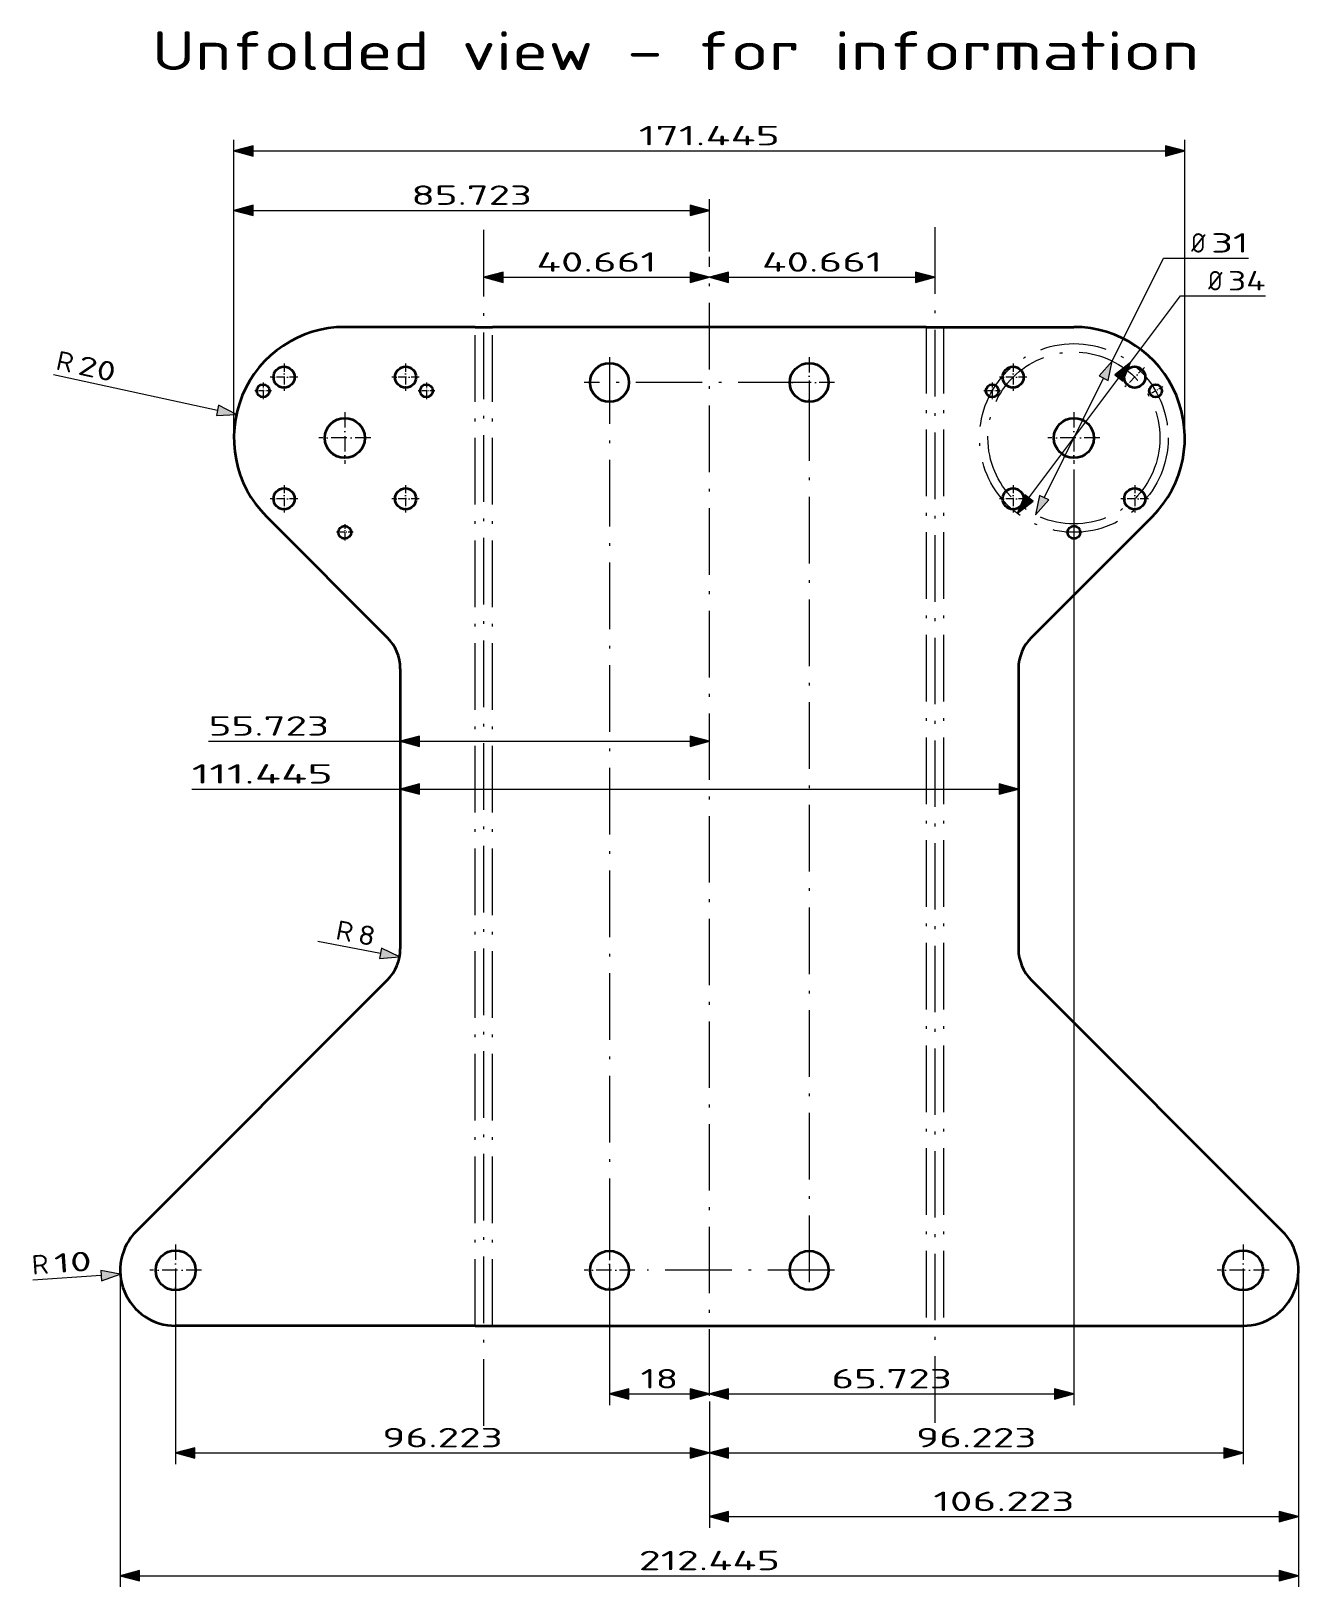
# Model space of a CAD drawing. Extents: x 344 to 574, y 122 to 402.
import ezdxf
from ezdxf.enums import TextEntityAlignment as Align

# ---------------------------------------------------------------- set-up
doc = ezdxf.new("R2010")
doc.units = 0
doc.linetypes.add('DASHDOT', pattern=[18.5, 12, -3, 0.5, -3])
doc.layers.get('0').update_dxf_attribs({"lineweight": 13})
doc.styles.get("Standard").update_dxf_attribs({"font": 'isocp.shx'})
doc.dimstyles.get("Standard").update_dxf_attribs({"dimtxt": 2.5, "dimasz": 2.5, "dimexe": 1.25, "dimexo": 0.625, "dimtad": 1, "dimdsep": 46, "dimcen": 2.5, "dimadec": 0, "dimazin": 0, "dimtfac": 1, "dimtmove": 0, "dimatfit": 0, "dimfxl": 1, "dimarcsym": 0})

# ---------------------------------------------------------------- blocks, each defined once
blk = doc.blocks.new('BLOCK160')
at = {"color": 7, "lineweight": 25}
for s, width, p, p2 in [('  Unfolded view', 1.050931, (-112, 136.286743), (-20.919319, 136.286743)), (' - for information', 1.068047, (-20.919319, 136.286743), (88.377502, 136.286743))]:
    blk.add_text(s, height=7, dxfattribs=dict(at, width=width)).set_placement(p, p2, align=Align.FIT)
blk = doc.blocks.new('*D2')
at = {"color": 7, "lineweight": 25}
for p, q in [((448.575202, 180.040162), (448.575202, 154.643998)), ((452.052535, 156.643998), (463.09787, 156.643998))]:
    blk.add_line(p, q, dxfattribs=at)
for points in [[(452.052535, 157.575746), (448.575202, 156.643998), (452.052535, 155.712251)], [(463.09787, 155.712251), (466.575202, 156.643998), (463.09787, 157.575746)]]:
    blk.add_lwpolyline(points, close=True, dxfattribs=at)
for points in [[(452.052535, 157.575746), (448.575202, 156.643998), (452.052535, 157.575746), (452.052535, 155.712251)], [(463.09787, 155.712251), (466.575202, 156.643998), (463.09787, 155.712251), (463.09787, 157.575746)]]:
    blk.add_solid(points, dxfattribs=at)
at = {"color": 7, "lineweight": 25, "width": 1.09817}
blk.add_text('18', height=3.5, dxfattribs=at).set_placement((454.18918, 157.643998), (460.961225, 157.643998), align=Align.FIT)
blk = doc.blocks.new('*D3')
at = {"color": 7, "lineweight": 25}
for p, q in [((370.352638, 177.926057), (370.352638, 144.021897)), ((466.575202, 155.291291), (466.575202, 144.021897)), ((373.829971, 146.021897), (463.09787, 146.021897))]:
    blk.add_line(p, q, dxfattribs=at)
for points in [[(373.829971, 146.953645), (370.352638, 146.021897), (373.829971, 145.09015)], [(463.09787, 145.09015), (466.575202, 146.021897), (463.09787, 146.953645)]]:
    blk.add_lwpolyline(points, close=True, dxfattribs=at)
for points in [[(373.829971, 146.953645), (370.352638, 146.021897), (373.829971, 146.953645), (373.829971, 145.09015)], [(463.09787, 145.09015), (466.575202, 146.021897), (463.09787, 145.09015), (463.09787, 146.953645)]]:
    blk.add_solid(points, dxfattribs=at)
at = {"color": 7, "lineweight": 25, "width": 1.217728}
blk.add_text('96.223', height=3.5, dxfattribs=at).set_placement((407.60585, 147.021897), (429.32199, 147.021897), align=Align.FIT)
blk = doc.blocks.new('*D4')
at = {"color": 7, "lineweight": 25}
for p, q in [((532.297767, 323.246057), (532.297767, 154.643998)), ((470.052535, 156.643998), (528.820434, 156.643998))]:
    blk.add_line(p, q, dxfattribs=at)
for points in [[(470.052535, 157.575746), (466.575202, 156.643998), (470.052535, 155.712251)], [(528.820434, 155.712251), (532.297767, 156.643998), (528.820434, 157.575746)]]:
    blk.add_lwpolyline(points, close=True, dxfattribs=at)
for points in [[(470.052535, 157.575746), (466.575202, 156.643998), (470.052535, 157.575746), (470.052535, 155.712251)], [(528.820434, 155.712251), (532.297767, 156.643998), (528.820434, 155.712251), (528.820434, 157.575746)]]:
    blk.add_solid(points, dxfattribs=at)
at = {"color": 7, "lineweight": 25, "width": 1.217728}
blk.add_text('65.723', height=3.5, dxfattribs=at).set_placement((488.578414, 157.643998), (510.294555, 157.643998), align=Align.FIT)
blk = doc.blocks.new('*D5')
at = {"color": 7, "lineweight": 25}
for p, q in [((562.797767, 177.926057), (562.797767, 144.021897)), ((466.575202, 155.291291), (466.575202, 144.021897)), ((470.052535, 146.021897), (559.320434, 146.021897))]:
    blk.add_line(p, q, dxfattribs=at)
for points in [[(470.052535, 146.953645), (466.575202, 146.021897), (470.052535, 145.09015)], [(559.320434, 145.09015), (562.797767, 146.021897), (559.320434, 146.953645)]]:
    blk.add_lwpolyline(points, close=True, dxfattribs=at)
for points in [[(470.052535, 146.953645), (466.575202, 146.021897), (470.052535, 146.953645), (470.052535, 145.09015)], [(559.320434, 145.09015), (562.797767, 146.021897), (559.320434, 145.09015), (559.320434, 146.953645)]]:
    blk.add_solid(points, dxfattribs=at)
at = {"color": 7, "lineweight": 25, "width": 1.217728}
blk.add_text('96.223', height=3.5, dxfattribs=at).set_placement((503.828414, 147.021897), (525.544555, 147.021897), align=Align.FIT)
blk = doc.blocks.new('*D6')
at = {"color": 7, "lineweight": 25}
for p, q in [((542.5027, 342.522355), (551.507057, 354.51909)), ((551.507057, 354.51909), (566.845771, 354.51909)), ((524.18024, 318.110871), (540.41529, 339.74125))]:
    blk.add_line(p, q, dxfattribs=at)
for points in [[(541.160491, 339.181924), (542.5027, 342.522355), (539.670097, 340.300569)], [(523.435047, 318.67019), (522.09283, 315.329759), (524.925437, 317.551549)]]:
    blk.add_lwpolyline(points, close=True, dxfattribs=at)
for points in [[(541.160491, 339.181924), (542.5027, 342.522355), (541.160491, 339.181924), (539.670097, 340.300569)], [(523.435047, 318.67019), (522.09283, 315.329759), (523.435047, 318.67019), (524.925437, 317.551549)]]:
    blk.add_solid(points, dxfattribs=at)
for s, width, p, p2 in [('%%c', 0.905882, (556.507057, 355.51909), (559.073722, 355.51909)), ('34', 1.069271, (560.073722, 355.51909), (566.845771, 355.51909))]:
    blk.add_text(s, height=3.5, dxfattribs=dict(at, width=width)).set_placement(p, p2, align=Align.FIT)
blk = doc.blocks.new('*D7')
at = {"color": 7, "lineweight": 25}
for p, q in [((539.212669, 342.797876), (548.451171, 361.330995)), ((548.451171, 361.330995), (563.789886, 361.330995)), ((526.9342, 318.166345), (537.661331, 339.685769))]:
    blk.add_line(p, q, dxfattribs=at)
for points in [[(538.495216, 339.270089), (539.212669, 342.797876), (536.827445, 340.101449)], [(526.100315, 318.582025), (525.382862, 315.054242), (527.768089, 317.750665)]]:
    blk.add_lwpolyline(points, close=True, dxfattribs=at)
for points in [[(538.495216, 339.270089), (539.212669, 342.797876), (538.495216, 339.270089), (536.827445, 340.101449)], [(526.100315, 318.582025), (525.382862, 315.054242), (526.100315, 318.582025), (527.768089, 317.750665)]]:
    blk.add_solid(points, dxfattribs=at)
for s, width, p, p2 in [('%%c', 0.905882, (553.451171, 362.330995), (556.017837, 362.330995)), ('31', 1.310719, (557.017837, 362.330995), (563.789886, 362.330995))]:
    blk.add_text(s, height=3.5, dxfattribs=dict(at, width=width)).set_placement(p, p2, align=Align.FIT)
blk = doc.blocks.new('*D8')
at = {"color": 7, "lineweight": 25}
blk.add_line((356.907836, 177.990228), (344.606864, 177.134011), dxfattribs=at)
blk.add_lwpolyline([(356.972534, 177.060723), (360.376777, 178.231683), (356.843139, 178.919725)], close=True, dxfattribs=at)
blk.add_solid([(356.972534, 177.060723), (360.376777, 178.231683), (356.972534, 177.060723), (356.843139, 178.919725)], dxfattribs=at)
for s, rotation, width, p, p2 in [('10', 3.981644, 1.098171, (348.563697, 178.411851), (355.319404, 178.882081)), ('R', 3.981701, 1.01201, (344.537422, 178.131601), (347.566123, 178.342416))]:
    blk.add_text(s, height=3.5, rotation=rotation, dxfattribs=dict(at, width=width)).set_placement(p, p2, align=Align.FIT)
blk = doc.blocks.new('*D9')
at = {"color": 7, "lineweight": 25}
blk.add_line((377.908256, 333.900048), (348.359489, 340.305764), dxfattribs=at)
blk.add_lwpolyline([(377.710853, 332.98945), (381.306655, 333.163324), (378.105659, 334.810647)], close=True, dxfattribs=at)
blk.add_solid([(377.710853, 332.98945), (381.306655, 333.163324), (377.710853, 332.98945), (378.105659, 334.810647)], dxfattribs=at)
for s, rotation, width, p, p2 in [('R', 347.768479, 1.012007, (348.571357, 341.283067), (351.538459, 340.639848)), ('20', 347.768388, 1.09817, (352.515762, 340.42798), (359.134078, 338.993226))]:
    blk.add_text(s, height=3.5, rotation=rotation, dxfattribs=dict(at, width=width)).set_placement(p, p2, align=Align.FIT)
blk = doc.blocks.new('*D10')
at = {"color": 7, "lineweight": 25}
blk.add_line((470.052535, 357.892244), (503.759151, 357.892244), dxfattribs=at)
for points in [[(470.052535, 358.823991), (466.575202, 357.892244), (470.052535, 356.960496)], [(503.759151, 356.960496), (507.236484, 357.892244), (503.759151, 358.823991)]]:
    blk.add_lwpolyline(points, close=True, dxfattribs=at)
for points in [[(470.052535, 358.823991), (466.575202, 357.892244), (470.052535, 358.823991), (470.052535, 356.960496)], [(503.759151, 356.960496), (507.236484, 357.892244), (503.759151, 356.960496), (503.759151, 358.823991)]]:
    blk.add_solid(points, dxfattribs=at)
at = {"color": 7, "lineweight": 25, "width": 1.290068}
blk.add_text('40.661', height=3.5, dxfattribs=at).set_placement((476.047774, 358.892244), (497.763912, 358.892244), align=Align.FIT)
blk = doc.blocks.new('*D11')
at = {"color": 7, "lineweight": 25}
blk.add_line((429.391254, 357.892244), (463.09787, 357.892244), dxfattribs=at)
for points in [[(429.391254, 358.823991), (425.913921, 357.892244), (429.391254, 356.960496)], [(463.09787, 356.960496), (466.575202, 357.892244), (463.09787, 358.823991)]]:
    blk.add_lwpolyline(points, close=True, dxfattribs=at)
for points in [[(429.391254, 358.823991), (425.913921, 357.892244), (429.391254, 358.823991), (429.391254, 356.960496)], [(463.09787, 356.960496), (466.575202, 357.892244), (463.09787, 356.960496), (463.09787, 358.823991)]]:
    blk.add_solid(points, dxfattribs=at)
at = {"color": 7, "lineweight": 25, "width": 1.290068}
blk.add_text('40.661', height=3.5, dxfattribs=at).set_placement((435.386493, 358.892244), (457.102631, 358.892244), align=Align.FIT)
blk = doc.blocks.new('*D12')
at = {"color": 7, "lineweight": 25}
for p, q in [((380.852638, 329.926057), (380.852638, 371.937165)), ((466.575202, 362.560868), (466.575202, 371.937165)), ((384.329971, 369.937165), (463.09787, 369.937165))]:
    blk.add_line(p, q, dxfattribs=at)
for points in [[(384.329971, 370.868913), (380.852638, 369.937165), (384.329971, 369.005418)], [(463.09787, 369.005418), (466.575202, 369.937165), (463.09787, 370.868913)]]:
    blk.add_lwpolyline(points, close=True, dxfattribs=at)
for points in [[(384.329971, 370.868913), (380.852638, 369.937165), (384.329971, 370.868913), (384.329971, 369.005418)], [(463.09787, 369.005418), (466.575202, 369.937165), (463.09787, 369.005418), (463.09787, 370.868913)]]:
    blk.add_solid(points, dxfattribs=at)
at = {"color": 7, "lineweight": 25, "width": 1.217728}
blk.add_text('85.723', height=3.5, dxfattribs=at).set_placement((412.85585, 370.937165), (434.57199, 370.937165), align=Align.FIT)
blk = doc.blocks.new('*D13')
at = {"color": 7, "lineweight": 25}
for p, q in [((572.797767, 177.926057), (572.797767, 132.544816)), ((466.575202, 155.291291), (466.575202, 132.544816)), ((470.052535, 134.544816), (569.320434, 134.544816))]:
    blk.add_line(p, q, dxfattribs=at)
for points in [[(470.052535, 135.476564), (466.575202, 134.544816), (470.052535, 133.613069)], [(569.320434, 133.613069), (572.797767, 134.544816), (569.320434, 135.476564)]]:
    blk.add_lwpolyline(points, close=True, dxfattribs=at)
for points in [[(470.052535, 135.476564), (466.575202, 134.544816), (470.052535, 135.476564), (470.052535, 133.613069)], [(569.320434, 133.613069), (572.797767, 134.544816), (569.320434, 133.613069), (569.320434, 135.476564)]]:
    blk.add_solid(points, dxfattribs=at)
at = {"color": 7, "lineweight": 25, "width": 1.202464}
blk.add_text('106.223', height=3.5, dxfattribs=at).set_placement((506.960403, 135.544816), (532.412567, 135.544816), align=Align.FIT)
blk = doc.blocks.new('*D14')
at = {"color": 7, "lineweight": 25}
for p, q in [((360.352638, 177.926057), (360.352638, 121.876435)), ((572.797767, 177.926057), (572.797767, 121.876435)), ((363.829971, 123.876435), (569.320434, 123.876435))]:
    blk.add_line(p, q, dxfattribs=at)
for points in [[(363.829971, 124.808183), (360.352638, 123.876435), (363.829971, 122.944688)], [(569.320434, 122.944688), (572.797767, 123.876435), (569.320434, 124.808183)]]:
    blk.add_lwpolyline(points, close=True, dxfattribs=at)
for points in [[(363.829971, 124.808183), (360.352638, 123.876435), (363.829971, 124.808183), (363.829971, 122.944688)], [(569.320434, 122.944688), (572.797767, 123.876435), (569.320434, 122.944688), (569.320434, 124.808183)]]:
    blk.add_solid(points, dxfattribs=at)
at = {"color": 7, "lineweight": 25, "width": 1.202464}
blk.add_text('212.445', height=3.5, dxfattribs=at).set_placement((453.849121, 124.876435), (479.301283, 124.876435), align=Align.FIT)
blk = doc.blocks.new('*D15')
at = {"color": 7, "lineweight": 25}
for p, q in [((380.852638, 329.926057), (380.852638, 382.669252)), ((552.297767, 329.926057), (552.297767, 382.669252)), ((384.329971, 380.669252), (548.820434, 380.669252))]:
    blk.add_line(p, q, dxfattribs=at)
for points in [[(384.329971, 381.600999), (380.852638, 380.669252), (384.329971, 379.737504)], [(548.820434, 379.737504), (552.297767, 380.669252), (548.820434, 381.600999)]]:
    blk.add_lwpolyline(points, close=True, dxfattribs=at)
for points in [[(384.329971, 381.600999), (380.852638, 380.669252), (384.329971, 381.600999), (384.329971, 379.737504)], [(548.820434, 379.737504), (552.297767, 380.669252), (548.820434, 379.737504), (548.820434, 381.600999)]]:
    blk.add_solid(points, dxfattribs=at)
at = {"color": 7, "lineweight": 25, "width": 1.202464}
blk.add_text('171.445', height=3.5, dxfattribs=at).set_placement((453.849121, 381.669252), (479.301283, 381.669252), align=Align.FIT)
blk = doc.blocks.new('*D16')
at = {"color": 7, "lineweight": 25}
for p, q in [((376.294242, 274.279144), (410.852638, 274.279144)), ((414.329971, 274.279144), (463.09787, 274.279144))]:
    blk.add_line(p, q, dxfattribs=at)
for points in [[(414.329971, 275.210893), (410.852638, 274.279144), (414.329971, 273.347396)], [(463.09787, 273.347396), (466.575202, 274.279144), (463.09787, 275.210893)]]:
    blk.add_lwpolyline(points, close=True, dxfattribs=at)
for points in [[(414.329971, 275.210893), (410.852638, 274.279144), (414.329971, 275.210893), (414.329971, 273.347396)], [(463.09787, 273.347396), (466.575202, 274.279144), (463.09787, 273.347396), (463.09787, 275.210893)]]:
    blk.add_solid(points, dxfattribs=at)
at = {"color": 7, "lineweight": 25, "width": 1.217728}
blk.add_text('55.723', height=3.5, dxfattribs=at).set_placement((376.294242, 275.279145), (398.010383, 275.279145), align=Align.FIT)
blk = doc.blocks.new('*D17')
at = {"color": 7, "lineweight": 25}
for p, q in [((373.248496, 265.642304), (410.852638, 265.642304)), ((414.329971, 265.642304), (518.820434, 265.642304))]:
    blk.add_line(p, q, dxfattribs=at)
for points in [[(414.329971, 266.574052), (410.852638, 265.642304), (414.329971, 264.710555)], [(518.820434, 264.710555), (522.297767, 265.642304), (518.820434, 266.574052)]]:
    blk.add_lwpolyline(points, close=True, dxfattribs=at)
for points in [[(414.329971, 266.574052), (410.852638, 265.642304), (414.329971, 266.574052), (414.329971, 264.710555)], [(518.820434, 264.710555), (522.297767, 265.642304), (518.820434, 264.710555), (518.820434, 266.574052)]]:
    blk.add_solid(points, dxfattribs=at)
at = {"color": 7, "lineweight": 25, "width": 1.202464}
blk.add_text('111.445', height=3.5, dxfattribs=at).set_placement((373.248496, 266.642304), (398.70066, 266.642304), align=Align.FIT)
blk = doc.blocks.new('*D18')
at = {"color": 7, "lineweight": 25}
blk.add_line((407.297157, 236.044784), (395.973594, 238.177556), dxfattribs=at)
blk.add_lwpolyline([(407.124698, 235.129134), (410.714404, 235.401151), (407.469619, 236.960433)], close=True, dxfattribs=at)
blk.add_solid([(407.124698, 235.129134), (410.714404, 235.401151), (407.124698, 235.129134), (407.469619, 236.960433)], dxfattribs=at)
for s, width, p, p2 in [('R', 1.012009, (399.036048, 238.618331), (402.019615, 238.056384)), ('8', 1.071538, (403.00233, 237.871289), (405.985896, 237.309343))]:
    blk.add_text(s, height=3.5, rotation=349.33345, dxfattribs=dict(at, width=width)).set_placement(p, p2, align=Align.FIT)
blk = doc.blocks.new('BLOCK161')
at = {"color": 7, "linetype": 'DASHDOT', "lineweight": 25}
for p, q in [((18, 77.885895), (18, -84.550003)), ((22.549999, -80), (-11.233319, -80))]:
    blk.add_line(p, q, dxfattribs=at)
blk = doc.blocks.new('BLOCK162')
at = {"color": 7, "linetype": 'DASHDOT', "lineweight": 25}
for p, q in [((-18, 84.550003), (-18, -77.885895)), ((17.217175, 80), (-22.549999, 80))]:
    blk.add_line(p, q, dxfattribs=at)
blk = doc.blocks.new('BLOCK163')
at = {"color": 7, "linetype": 'DASHDOT', "lineweight": 25, "ltscale": 0.2275}
for p, q in [((18, 84.550003), (18, 75.449997)), ((22.549999, 80), (13.45, 80))]:
    blk.add_line(p, q, dxfattribs=at)
blk = doc.blocks.new('BLOCK164')
at = {"color": 7, "linetype": 'DASHDOT', "lineweight": 25, "ltscale": 0.07475}
for p, q in [((-51.000134, 79.995003), (-51.000134, 77.004997)), ((-49.505131, 78.5), (-52.495132, 78.5))]:
    blk.add_line(p, q, dxfattribs=at)
blk = doc.blocks.new('BLOCK165')
at = {"color": 7, "linetype": 'DASHDOT', "lineweight": 25, "ltscale": 0.07475}
for p, q in [((-80.445, 79.995003), (-80.445, 77.004997)), ((-78.949997, 78.5), (-81.939995, 78.5))]:
    blk.add_line(p, q, dxfattribs=at)
blk = doc.blocks.new('BLOCK166')
at = {"color": 7, "linetype": 'DASHDOT', "lineweight": 25, "ltscale": 0.07475}
for p, q in [((51.000134, 79.995003), (51.000134, 77.004997)), ((52.495132, 78.5), (49.505131, 78.5))]:
    blk.add_line(p, q, dxfattribs=at)
blk = doc.blocks.new('BLOCK167')
at = {"color": 7, "linetype": 'DASHDOT', "lineweight": 25, "ltscale": 0.07475}
for p, q in [((65.722565, 54.494999), (65.722565, 51.505001)), ((67.217567, 53), (64.227562, 53))]:
    blk.add_line(p, q, dxfattribs=at)
blk = doc.blocks.new('BLOCK168')
at = {"color": 7, "linetype": 'DASHDOT', "lineweight": 25, "ltscale": 0.1235}
for p, q in [((57.232563, 59.040001), (52.292564, 59.040001)), ((54.762566, 61.509998), (54.762566, 56.57))]:
    blk.add_line(p, q, dxfattribs=at)
blk = doc.blocks.new('BLOCK169')
at = {"color": 7, "linetype": 'DASHDOT', "lineweight": 25, "ltscale": 0.234}
for p, q in [((96.222565, -75.32), (96.222565, -84.68)), ((100.902565, -80), (91.542564, -80))]:
    blk.add_line(p, q, dxfattribs=at)
blk = doc.blocks.new('BLOCK170')
at = {"color": 7, "linetype": 'DASHDOT', "lineweight": 25, "ltscale": 0.234}
for p, q in [((65.722565, 74.68), (65.722565, 65.32)), ((70.402565, 70), (61.042564, 70))]:
    blk.add_line(p, q, dxfattribs=at)
blk = doc.blocks.new('BLOCK171')
at = {"color": 7, "linetype": 'DASHDOT', "lineweight": 25, "ltscale": 0.1235}
for p, q in [((54.762566, 83.43), (54.762566, 78.489998)), ((57.232563, 80.959999), (52.292564, 80.959999))]:
    blk.add_line(p, q, dxfattribs=at)
blk = doc.blocks.new('BLOCK172')
at = {"color": 7, "linetype": 'DASHDOT', "lineweight": 25, "ltscale": 0.1235}
for p, q in [((79.152565, 59.040001), (74.212563, 59.040001)), ((76.682564, 61.509998), (76.682564, 56.57))]:
    blk.add_line(p, q, dxfattribs=at)
blk = doc.blocks.new('BLOCK173')
at = {"color": 7, "linetype": 'DASHDOT', "lineweight": 25, "ltscale": 0.07475}
for p, q in [((-65.722565, 54.494999), (-65.722565, 51.505001)), ((-64.227562, 53), (-67.217567, 53))]:
    blk.add_line(p, q, dxfattribs=at)
blk = doc.blocks.new('BLOCK174')
at = {"color": 7, "linetype": 'DASHDOT', "lineweight": 25, "ltscale": 0.1235}
for p, q in [((-52.292564, 59.040001), (-57.232563, 59.040001)), ((-54.762566, 61.509998), (-54.762566, 56.57))]:
    blk.add_line(p, q, dxfattribs=at)
blk = doc.blocks.new('BLOCK175')
at = {"color": 7, "linetype": 'DASHDOT', "lineweight": 25, "ltscale": 0.234}
for p, q in [((-96.222565, -75.32), (-96.222565, -84.68)), ((-91.542564, -80), (-100.902565, -80))]:
    blk.add_line(p, q, dxfattribs=at)
blk = doc.blocks.new('BLOCK176')
at = {"color": 7, "linetype": 'DASHDOT', "lineweight": 25, "ltscale": 0.234}
for p, q in [((-65.722565, 74.68), (-65.722565, 65.32)), ((-61.042564, 70), (-70.402565, 70))]:
    blk.add_line(p, q, dxfattribs=at)
blk = doc.blocks.new('BLOCK177')
at = {"color": 7, "linetype": 'DASHDOT', "lineweight": 25, "ltscale": 0.1235}
for p, q in [((-54.762566, 83.43), (-54.762566, 78.489998)), ((-52.292564, 80.959999), (-57.232563, 80.959999))]:
    blk.add_line(p, q, dxfattribs=at)
blk = doc.blocks.new('BLOCK178')
at = {"color": 7, "linetype": 'DASHDOT', "lineweight": 25, "ltscale": 0.1235}
for p, q in [((-76.682564, 83.43), (-76.682564, 78.489998)), ((-74.212563, 80.959999), (-79.152565, 80.959999))]:
    blk.add_line(p, q, dxfattribs=at)
blk = doc.blocks.new('BLOCK179')
at = {"color": 7, "linetype": 'DASHDOT', "lineweight": 25, "ltscale": 0.1235}
for p, q in [((-74.212563, 59.040001), (-79.152565, 59.040001)), ((-76.682564, 61.509998), (-76.682564, 56.57))]:
    blk.add_line(p, q, dxfattribs=at)
blk = doc.blocks.new('BLOCK180')
at = {"color": 7, "linetype": 'DASHDOT', "lineweight": 25, "ltscale": 0.2275}
for p, q in [((-18, -75.449997), (-18, -84.550003)), ((-13.45, -80), (-22.549999, -80))]:
    blk.add_line(p, q, dxfattribs=at)
blk = doc.blocks.new('BLOCK181')
at = {"color": 7, "linetype": 'DASHDOT', "lineweight": 25, "ltscale": 0.1235}
blk.add_line((78.429115, 82.706551), (74.936012, 79.213448), dxfattribs=at)
at = {"color": 7, "linetype": 'DASHDOT', "lineweight": 25}
blk.add_circle((65.722565, 70), 15.499781, dxfattribs=at)
blk = doc.blocks.new('BLOCK182')
at = {"color": 7, "linetype": 'DASHDOT', "lineweight": 25, "ltscale": 0.07475}
blk.add_line((81.739708, 79.247498), (79.150291, 77.752502), dxfattribs=at)
at = {"color": 7, "linetype": 'DASHDOT', "lineweight": 25}
blk.add_circle((65.722565, 70), 17, dxfattribs=at)
blk = doc.blocks.new('BLOCK183')
at = {"color": 7, "lineweight": 50}
for p, q in [((-42.222564, 90), (-65.722564, 90)), ((-42.222564, 90), (-39.1, 90)), ((39.1, 90), (-39.1, 90)), ((39.1, 90), (42.222564, 90)), ((42.222564, 90), (65.722564, 90)), ((-79.8647, 55.857864), (-58.06571, 34.058875)), ((58.06571, 34.058875), (79.8647, 55.857864)), ((-55.722564, 28.40202), (-55.722564, -22.044156)), ((55.722564, 28.40202), (55.722564, -22.044156)), ((-103.293632, -72.928932), (-58.06571, -27.70101)), ((58.06571, -27.70101), (103.293632, -72.928932)), ((-42.222564, -90), (-96.222564, -90)), ((-42.222564, -90), (-39.1, -90)), ((-39.1, -90), (39.1, -90)), ((39.1, -90), (42.222564, -90)), ((42.222564, -90), (96.222564, -90))]:
    blk.add_line(p, q, dxfattribs=at)
at = {"color": 7, "linetype": 'DASHDOT', "lineweight": 25}
for p, q in [((-42.222564, -90), (-42.222564, 90)), ((-39.1, -90), (-39.1, 90)), ((39.1, 90), (39.1, -90)), ((42.222564, 90), (42.222564, -90))]:
    blk.add_line(p, q, dxfattribs=at)
at = {"color": 7, "lineweight": 50}
for centre, radius in [((-76.682564, 80.96), 1.9), ((-54.762564, 80.96), 1.9), ((-18, 80), 3.5), ((18, 80), 3.5), ((54.762564, 80.96), 1.9), ((76.682564, 80.96), 1.9), ((-80.444996, 78.5), 1.15), ((-51.000133, 78.5), 1.15), ((51.000133, 78.5), 1.15), ((80.444996, 78.5), 1.15), ((-65.722564, 70), 3.6), ((65.722564, 70), 3.6), ((-76.682564, 59.04), 1.9), ((-54.762564, 59.04), 1.9), ((54.762564, 59.04), 1.9), ((76.682564, 59.04), 1.9), ((-65.722564, 53), 1.15), ((65.722564, 53), 1.15), ((-96.222564, -80), 3.6), ((-18, -80), 3.5), ((18, -80), 3.5), ((96.222564, -80), 3.6)]:
    blk.add_circle(centre, radius, dxfattribs=at)
for centre, radius, start, end in [((-65.722564, 70), 20, 90, 225), ((65.722564, 70), 20, 315, 90), ((-63.722564, 28.40202), 8, 360, 45), ((63.722564, 28.40202), 8, 135, 180), ((-63.722564, -22.044156), 8, 315, 0), ((63.722564, -22.044156), 8, 180, 225), ((-96.222564, -80), 10, 135, 270), ((96.222564, -80), 10, 270, 45)]:
    blk.add_arc(centre, radius, start, end, dxfattribs=at)

msp = doc.modelspace()

# ---------------------------------------------------------------- linework, layer by layer
at = {"color": 7, "linetype": 'DASHDOT', "lineweight": 25}
for p, q in [((425.913921, 150.926057), (425.913921, 366.926057)), ((507.236484, 366.926057), (507.236484, 150.926057)), ((466.575202, 156.291291), (466.575202, 361.560868))]:
    msp.add_line(p, q, dxfattribs=at)

# ---------------------------------------------------------------- block references
at = {"lineweight": 0}
for name in ['BLOCK160', 'BLOCK183', 'BLOCK182', 'BLOCK178', 'BLOCK177', 'BLOCK162', 'BLOCK163', 'BLOCK181', 'BLOCK171', 'BLOCK165', 'BLOCK164', 'BLOCK161', 'BLOCK166', 'BLOCK176', 'BLOCK170', 'BLOCK179', 'BLOCK174', 'BLOCK168', 'BLOCK172', 'BLOCK173', 'BLOCK167', 'BLOCK175', 'BLOCK180', 'BLOCK169']:
    msp.add_blockref(name, (466.575202, 258.926057), dxfattribs=at)

# ---------------------------------------------------------------- dimensions: what is measured, and where the dimension line sits
at = {"color": 0, "lineweight": 0}
for base, p1, p2, angle, picture, middle, dimtype in [((380.852638, 380.669252), (552.297767, 328.926057), (380.852638, 328.926057), 180, '*D15', (466.575202, 380.669252), 161), ((466.575202, 357.892244), (507.236485, 366.926057), (466.575202, 361.560866), 180, '*D10', (486.905843, 357.892244), 160), ((410.852638, 274.279144), (466.575202, 361.560866), (410.852638, 284.279144), 180, '*D16', (387.152313, 274.279144), 160), ((466.575202, 156.643998), (532.297767, 324.246057), (466.575202, 156.291294), 180, '*D4', (499.436485, 156.643998), 160), ((522.297767, 265.642304), (410.852638, 275.642304), (522.297767, 275.642304), 0, '*D17', (385.974578, 265.642304), 161), ((448.575202, 156.643998), (466.575202, 156.291294), (448.575202, 181.040165), 180, '*D2', (457.575202, 156.643998), 160), ((572.797767, 123.876435), (360.352638, 178.926057), (572.797767, 178.926057), 0, '*D14', (466.575202, 123.876435), 161), ((466.575202, 146.021897), (562.797767, 178.926057), (466.575202, 156.291294), 180, '*D5', (514.686485, 146.021897), 160), ((466.575202, 134.544816), (572.797767, 178.926057), (466.575202, 156.291294), 180, '*D13', (519.686485, 134.544816), 160)]:
    dim = msp.add_linear_dim(base=base, p1=p1, p2=p2, angle=angle, dimstyle='STANDARD', dxfattribs=at)
    dim.commit()
    dim.dimension.update_dxf_attribs({"geometry": picture, "text_midpoint": middle, "dimtype": dimtype, "oblique_angle": 5156.620156})
for base, p1, p2, picture, middle in [((466.575202, 369.937165), (380.852638, 328.926057), (466.575202, 361.560866), '*D12', (423.71392, 369.937165)), ((466.575202, 357.892244), (425.91392, 366.926057), (466.575202, 361.560866), '*D11', (446.244561, 357.892244)), ((466.575202, 146.021897), (370.352638, 178.926057), (466.575202, 156.291294), '*D3', (418.46392, 146.021897))]:
    dim = msp.add_linear_dim(base=base, p1=p1, p2=p2, dimstyle='STANDARD', dxfattribs=at)
    dim.commit()
    dim.dimension.update_dxf_attribs({"geometry": picture, "text_midpoint": middle, "dimtype": 160, "oblique_angle": 5156.620156})
for p1, p2, picture, middle in [((525.382862, 315.054241), (539.212672, 342.797873), '*D7', (551.573188, 367.593995)), ((522.092832, 315.32976), (542.502702, 342.522354), '*D6', (556.491847, 361.160452))]:
    dim = msp.add_diameter_dim_2p(p1=p1, p2=p2, dimstyle='STANDARD', dxfattribs=at)
    dim.commit()
    dim.dimension.update_dxf_attribs({"geometry": picture, "text_midpoint": middle, "dimtype": 163})
for center, mpoint, picture, middle in [((400.852638, 328.926057), (381.306653, 333.163327), '*D9', (353.640852, 339.160849)), ((402.852638, 236.881901), (410.714405, 235.401152), '*D18', (402.325877, 236.981116)), ((370.352638, 178.926057), (360.376775, 178.231683), '*D8', (349.997852, 177.509253))]:
    dim = msp.add_radius_dim(center=center, mpoint=mpoint, dimstyle='STANDARD', dxfattribs=at)
    dim.commit()
    dim.dimension.update_dxf_attribs({"geometry": picture, "text_midpoint": middle, "dimtype": 164})

doc.saveas('drawing.dxf')
